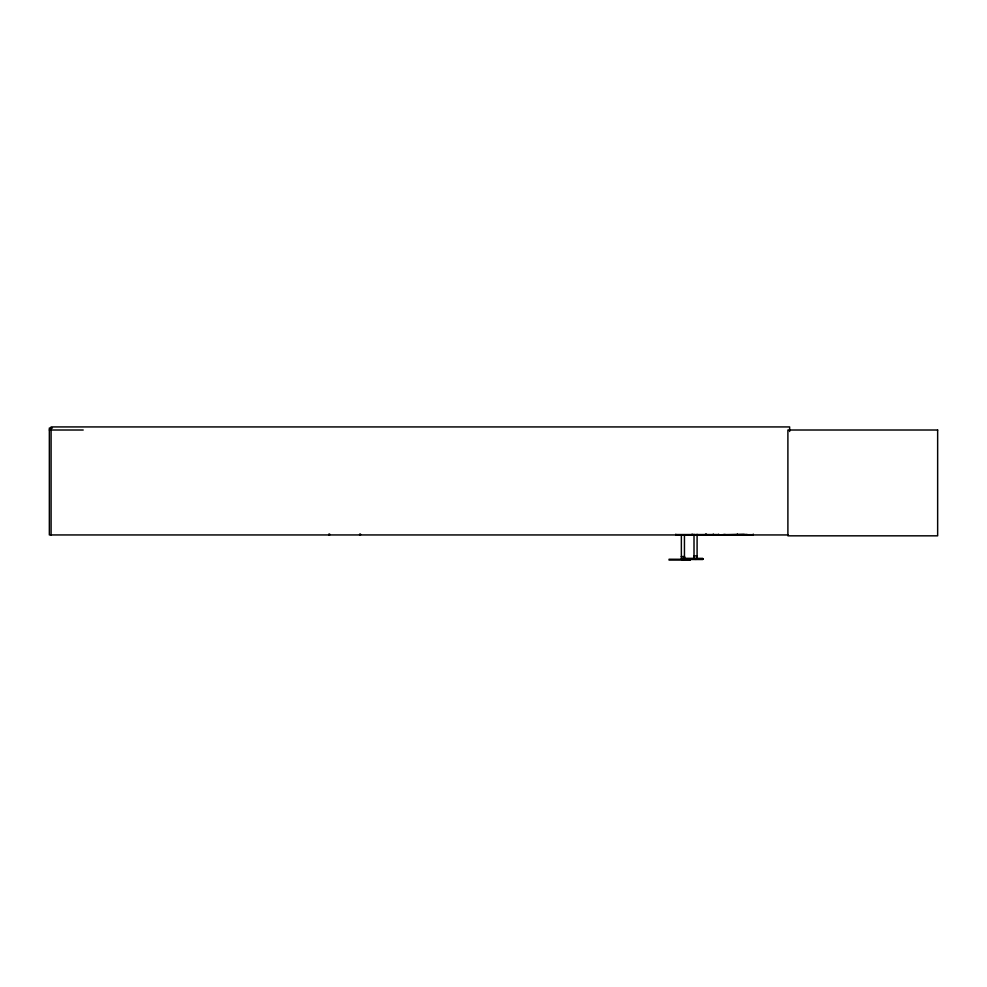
<?xml version="1.0" encoding="UTF-8"?>
<svg xmlns="http://www.w3.org/2000/svg" width="987" height="987" viewBox="0 0 987 987"><rect width="100%" height="100%" fill="white"/><g stroke="black" fill="none" stroke-linecap="round" stroke-linejoin="round"><path stroke-width="1.48" d="M725.174 534.46L720.769 534.942M720.744 534.72L744.272 534.46M720.744 534.868L747.196 534.473M52.434 428.025L49.35 428.025L49.35 534.942L788.095 534.942M49.35 430.011L83.204 430.011M675.75 534.559L718.77 534.559M723.15 534.683L751.847 534.683M675.75 534.905L753.229 534.831M681.252 556.545L684.559 556.545L684.559 559.197M681.696 558.531L702.867 558.531L702.867 559.419L681.696 559.419L681.696 558.531L702.867 558.593M702.867 559.358L669.05 559.247L669.05 560.073L690.221 560.024M789.637 431.492L789.637 426.927L51.09 426.927L51.09 534.942M753.229 534.066L753.229 534.942M751.847 534.929L723.175 534.929M737.351 534.066L737.351 534.942M718.746 534.251L718.77 534.942M713.293 534.066L713.293 534.942M706.421 534.066L706.421 534.942M705.545 534.066L705.545 534.942M697.204 558.531L697.204 555.891L693.898 555.891L693.898 558.531M697.093 534.349L697.093 558.531M695.983 558.531L695.983 559.419M695.107 558.531L695.107 559.419M694.009 534.349L694.009 558.531M692.134 534.066L692.134 534.942M690.221 559.197L690.221 560.073M684.447 535.003L684.447 559.197M683.337 559.197L683.337 560.073M682.461 559.197L682.461 560.073M681.363 535.003L681.363 559.197M675.75 534.251L675.787 534.942M360.539 534.066L360.539 534.942M359.663 534.066L359.663 534.942M329.683 534.066L329.683 534.942M328.794 534.066L328.794 534.942M937.65 430.011L787.897 430.011L787.897 535.83L937.65 535.83L937.65 430.011"/></g></svg>
